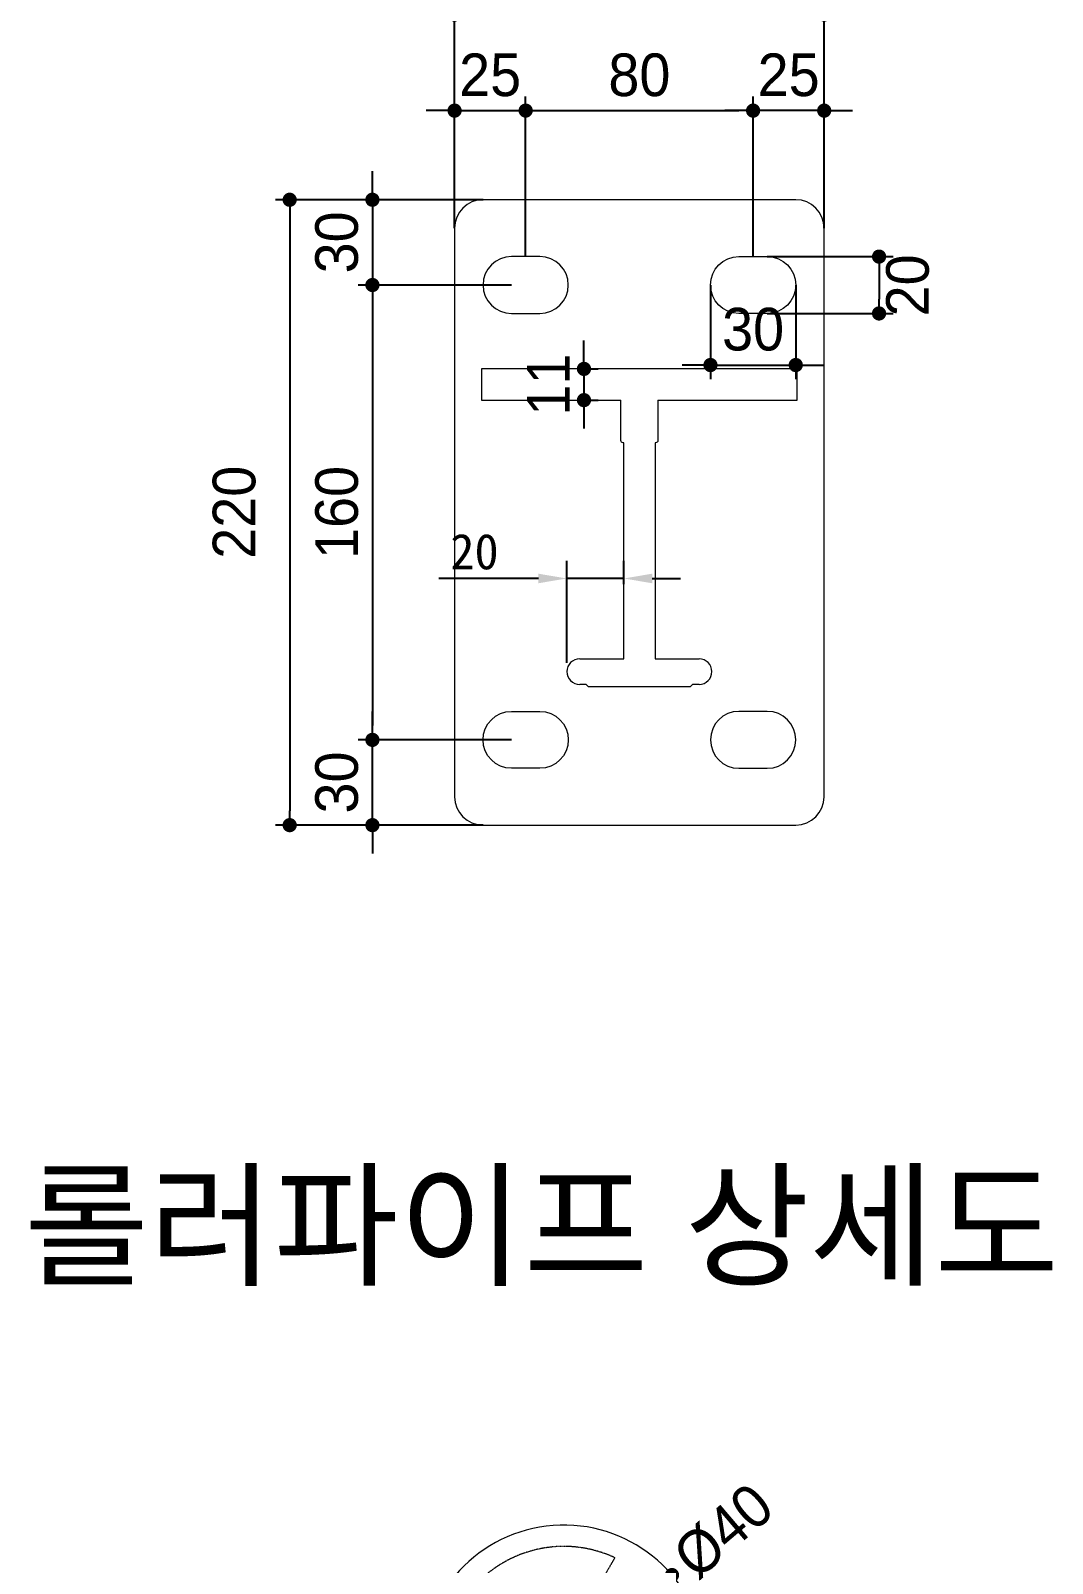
# Model space of a CAD drawing. Header units: millimetres. Extents: x 173610 to 224070, y -281283 to -269403.
# Drawn here: x 215365 to 216803, y -273694 to -271538 of the extents above; entities that cross this region are included whole.
import ezdxf

# ---------------------------------------------------------------- set-up
doc = ezdxf.new("R2010")
doc.units = ezdxf.units.MM
doc.linetypes.add('HIDDEN', pattern=[0.375, 0.25, -0.125])
for name, color, linetype in [('CS-DIML', 1, 'Continuous'), ('CX-BORD-LIN1', 4, 'Continuous'), ('CZ-TEX1', 6, 'Continuous'), ('DIML', 1, 'Continuous')]:
    doc.layers.add(name, color=color, linetype=linetype)
doc.styles.add('TB_BTXT', font='H2GTRE_1.TTF')
doc.styles.add('TEXT', font='Dotum_1.TTF')
doc.dimstyles.new('ISO-25', dxfattribs={"dimtxt": 2.5, "dimasz": 2.5, "dimexe": 1.25, "dimexo": 0.625, "dimtad": 1, "dimtxsty": 'Standard', "dimcen": 2.5, "dimadec": 0, "dimazin": 0, "dimtfac": 1, "dimtmove": 0, "dimatfit": 3, "dimfxl": 1, "dimarcsym": 0})
doc.dimstyles.new('사본 일반도면_0100', dxfattribs={"dimtxt": 600, "dimasz": 200, "dimexe": 200, "dimexo": 0, "dimgap": 100, "dimtad": 1, "dimdec": 0, "dimlfac": 0.5, "dimzin": 0, "dimdsep": 46, "dimlunit": 6, "dimtxsty": 'TEXT', "dimblk": 'DOT', "dimcen": 0.09, "dimclrd": 1, "dimclre": 1, "dimclrt": 7, "dimadec": 8, "dimazin": 0, "dimtfac": 1, "dimtdec": 0, "dimtix": 1, "dimtmove": 2, "dimatfit": 3, "dimldrblk": 'DOT', "dimfxl": 200, "dimfrac": 2, "dimtolj": 1, "dimtzin": 0, "dimarcsym": 0})

# ---------------------------------------------------------------- blocks, each defined once
blk = doc.blocks.new('_Dot')
at = {"layer": 'DIML', "color": 140, "linetype": 'Continuous'}
blk.add_line((0, 0), (-1, 0), dxfattribs=at)
at = {"layer": 'DIML', "color": 140, "linetype": 'Continuous', "const_width": 0.5}
blk.add_lwpolyline([(-0.25, 0, 1), (0.25, 0, 1)], format="xyb", close=True, dxfattribs=at)
blk = doc.blocks.new('*D248')
at = {"layer": 'CS-DIML', "color": 1, "lineweight": -2}
blk.add_line((215978.3, -273957.2), (216252.3, -273723.7), dxfattribs=at)
at = {"layer": 'Defpoints', "color": 0}
for p in [(216267.5, -273710.8), (215963.1, -273970.2)]:
    blk.add_point(p, dxfattribs=at)
at = {"layer": 'CS-DIML', "color": 1, "lineweight": -2, "xscale": 20, "yscale": 20, "zscale": 20}
for p, rotation in [((216267.5, -273710.8), 40.43850652374512), ((215963.1, -273970.2), 220.4385065237451)]:
    blk.add_blockref('_Dot', p, dxfattribs=dict(at, rotation=rotation))
at = {"layer": 'CS-DIML', "color": 140, "insert": (216340, -273649), "char_height": 60, "attachment_point": 5, "rotation": 40.4385, "style": 'TEXT'}
blk.add_mtext('\\A1;{\\fMS PGothic|b0|i0|c129|p34;%%C40}', dxfattribs=at)
blk = doc.blocks.new('*D226')
at = {"layer": 'CS-DIML', "color": 140, "lineweight": -2}
for p, q in [((216001.6, -271775.6), (215709.6, -271775.6)), ((215729.6, -271795.6), (215729.6, -272635.6)), ((216001.6, -272655.6), (215709.6, -272655.6))]:
    blk.add_line(p, q, dxfattribs=at)
at = {"layer": 'Defpoints', "color": 0}
for p in [(216001.6, -271775.6), (215729.6, -272655.6), (216001.6, -272655.6)]:
    blk.add_point(p, dxfattribs=at)
at = {"layer": 'CS-DIML', "color": 140, "lineweight": -2, "xscale": 20, "yscale": 20, "zscale": 20}
for p, rotation in [((215729.6, -271775.6), 90), ((215729.6, -272655.6), 270)]:
    blk.add_blockref('_Dot', p, dxfattribs=dict(at, rotation=rotation))
at = {"layer": 'CS-DIML', "color": 140, "insert": (215651.7, -272215.3), "char_height": 60, "attachment_point": 5, "rotation": 90, "style": 'TEXT'}
blk.add_mtext('\\A1;220', dxfattribs=at)
blk = doc.blocks.new('*D227')
at = {"layer": 'CS-DIML', "color": 140, "lineweight": -2}
for p, q in [((215961.6, -271815.6), (215961.6, -271495)), ((216481.6, -271815.6), (216481.6, -271495)), ((215981.6, -271515), (216461.6, -271515))]:
    blk.add_line(p, q, dxfattribs=at)
at = {"layer": 'Defpoints', "color": 0}
for p in [(216481.6, -271515), (215961.6, -271815.6), (216481.6, -271815.6)]:
    blk.add_point(p, dxfattribs=at)
at = {"layer": 'CS-DIML', "color": 140, "lineweight": -2, "xscale": 20, "yscale": 20, "zscale": 20, "rotation": 180}
blk.add_blockref('_Dot', (215961.6, -271515), dxfattribs=at)
at = {"layer": 'CS-DIML', "color": 140, "lineweight": -2, "xscale": 20, "yscale": 20, "zscale": 20}
blk.add_blockref('_Dot', (216481.6, -271515), dxfattribs=at)
at = {"layer": 'CS-DIML', "color": 140, "insert": (216221.6, -271465), "char_height": 60, "attachment_point": 5, "style": 'TEXT'}
blk.add_mtext('\\A1;130', dxfattribs=at)
blk = doc.blocks.new('*D228')
at = {"layer": 'CS-DIML', "color": 140, "lineweight": -2}
for p, q in [((215961.6, -271815.6), (215961.6, -271630.2)), ((216061.6, -271855.6), (216061.6, -271630.2)), ((215941.6, -271650.2), (215921.6, -271650.2)), ((215961.6, -271650.2), (216061.6, -271650.2)), ((216081.6, -271650.2), (216101.6, -271650.2))]:
    blk.add_line(p, q, dxfattribs=at)
at = {"layer": 'Defpoints', "color": 0}
for p in [(216061.6, -271650.2), (215961.6, -271815.6), (216061.6, -271855.6)]:
    blk.add_point(p, dxfattribs=at)
at = {"layer": 'CS-DIML', "color": 140, "lineweight": -2, "xscale": 20, "yscale": 20, "zscale": 20}
blk.add_blockref('_Dot', (215961.6, -271650.2), dxfattribs=at)
at = {"layer": 'CS-DIML', "color": 140, "lineweight": -2, "xscale": 20, "yscale": 20, "zscale": 20, "rotation": 180}
blk.add_blockref('_Dot', (216061.6, -271650.2), dxfattribs=at)
at = {"layer": 'CS-DIML', "color": 140, "insert": (216011.6, -271600.2), "char_height": 60, "attachment_point": 5, "style": 'TEXT'}
blk.add_mtext('\\A1;25', dxfattribs=at)
blk = doc.blocks.new('*D229')
at = {"layer": 'CS-DIML', "color": 140, "lineweight": -2}
for p, q in [((216061.6, -271855.6), (216061.6, -271630.2)), ((216381.6, -271855.6), (216381.6, -271630.2)), ((216081.6, -271650.2), (216361.6, -271650.2))]:
    blk.add_line(p, q, dxfattribs=at)
at = {"layer": 'Defpoints', "color": 0}
for p in [(216381.6, -271650.2), (216061.6, -271855.6), (216381.6, -271855.6)]:
    blk.add_point(p, dxfattribs=at)
at = {"layer": 'CS-DIML', "color": 140, "lineweight": -2, "xscale": 20, "yscale": 20, "zscale": 20, "rotation": 180}
blk.add_blockref('_Dot', (216061.6, -271650.2), dxfattribs=at)
at = {"layer": 'CS-DIML', "color": 140, "lineweight": -2, "xscale": 20, "yscale": 20, "zscale": 20}
blk.add_blockref('_Dot', (216381.6, -271650.2), dxfattribs=at)
at = {"layer": 'CS-DIML', "color": 140, "insert": (216221.6, -271600.2), "char_height": 60, "attachment_point": 5, "style": 'TEXT'}
blk.add_mtext('\\A1;80', dxfattribs=at)
blk = doc.blocks.new('*D230')
at = {"layer": 'CS-DIML', "color": 140, "lineweight": -2}
for p, q in [((216381.6, -271855.6), (216381.6, -271630.2)), ((216481.6, -271815.6), (216481.6, -271630.2)), ((216361.6, -271650.2), (216341.6, -271650.2)), ((216481.6, -271650.2), (216381.6, -271650.2)), ((216501.6, -271650.2), (216521.6, -271650.2))]:
    blk.add_line(p, q, dxfattribs=at)
at = {"layer": 'Defpoints', "color": 0}
for p in [(216381.6, -271650.2), (216481.6, -271815.6), (216381.6, -271855.6)]:
    blk.add_point(p, dxfattribs=at)
at = {"layer": 'CS-DIML', "color": 140, "lineweight": -2, "xscale": 20, "yscale": 20, "zscale": 20}
blk.add_blockref('_Dot', (216381.6, -271650.2), dxfattribs=at)
at = {"layer": 'CS-DIML', "color": 140, "lineweight": -2, "xscale": 20, "yscale": 20, "zscale": 20, "rotation": 180}
blk.add_blockref('_Dot', (216481.6, -271650.2), dxfattribs=at)
at = {"layer": 'CS-DIML', "color": 140, "insert": (216431.6, -271600.2), "char_height": 60, "attachment_point": 5, "style": 'TEXT'}
blk.add_mtext('\\A1;25', dxfattribs=at)
blk = doc.blocks.new('*D231')
at = {"layer": 'CS-DIML', "color": 140, "lineweight": -2}
for p, q in [((215846, -271755.6), (215846, -271735.6)), ((216001.6, -271775.6), (215826, -271775.6)), ((215846, -271775.6), (215846, -271895.6)), ((216041.6, -271895.6), (215826, -271895.6)), ((215846, -271915.6), (215846, -271935.6))]:
    blk.add_line(p, q, dxfattribs=at)
at = {"layer": 'Defpoints', "color": 0}
for p in [(216001.6, -271775.6), (215846, -271895.6), (216041.6, -271895.6)]:
    blk.add_point(p, dxfattribs=at)
at = {"layer": 'CS-DIML', "color": 140, "lineweight": -2, "xscale": 20, "yscale": 20, "zscale": 20}
for p, rotation in [((215846, -271775.6), 270), ((215846, -271895.6), 90)]:
    blk.add_blockref('_Dot', p, dxfattribs=dict(at, rotation=rotation))
at = {"layer": 'CS-DIML', "color": 140, "insert": (215796, -271835.6), "char_height": 60, "attachment_point": 5, "rotation": 90, "style": 'TEXT'}
blk.add_mtext('\\A1;30', dxfattribs=at)
blk = doc.blocks.new('*D232')
at = {"layer": 'CS-DIML', "color": 140, "lineweight": -2}
for p, q in [((216041.6, -271895.6), (215826, -271895.6)), ((215846, -271915.6), (215846, -272515.6)), ((216041.6, -272535.6), (215826, -272535.6))]:
    blk.add_line(p, q, dxfattribs=at)
at = {"layer": 'Defpoints', "color": 0}
for p in [(216041.6, -271895.6), (215846, -272535.6), (216041.6, -272535.6)]:
    blk.add_point(p, dxfattribs=at)
at = {"layer": 'CS-DIML', "color": 140, "lineweight": -2, "xscale": 20, "yscale": 20, "zscale": 20}
for p, rotation in [((215846, -271895.6), 90), ((215846, -272535.6), 270)]:
    blk.add_blockref('_Dot', p, dxfattribs=dict(at, rotation=rotation))
at = {"layer": 'CS-DIML', "color": 140, "insert": (215796, -272215.6), "char_height": 60, "attachment_point": 5, "rotation": 90, "style": 'TEXT'}
blk.add_mtext('\\A1;160', dxfattribs=at)
blk = doc.blocks.new('*D233')
at = {"layer": 'CS-DIML', "color": 140, "lineweight": -2}
for p, q in [((215846, -272515.6), (215846, -272495.6)), ((216041.6, -272535.6), (215826, -272535.6)), ((215846, -272655.6), (215846, -272535.6)), ((216001.6, -272655.6), (215826, -272655.6)), ((215846, -272675.6), (215846, -272695.6))]:
    blk.add_line(p, q, dxfattribs=at)
at = {"layer": 'Defpoints', "color": 0}
for p in [(215846, -272535.6), (216041.6, -272535.6), (216001.6, -272655.6)]:
    blk.add_point(p, dxfattribs=at)
at = {"layer": 'CS-DIML', "color": 140, "lineweight": -2, "xscale": 20, "yscale": 20, "zscale": 20}
for p, rotation in [((215846, -272535.6), 270), ((215846, -272655.6), 90)]:
    blk.add_blockref('_Dot', p, dxfattribs=dict(at, rotation=rotation))
at = {"layer": 'CS-DIML', "color": 140, "insert": (215796, -272595.6), "char_height": 60, "attachment_point": 5, "rotation": 90, "style": 'TEXT'}
blk.add_mtext('\\A1;30', dxfattribs=at)
blk = doc.blocks.new('*D234')
at = {"layer": 'CS-DIML', "color": 140, "lineweight": -2}
for p, q in [((216401.6, -271855.6), (216578.8, -271855.6)), ((216558.8, -271875.6), (216558.8, -271915.6)), ((216401.6, -271935.6), (216578.8, -271935.6))]:
    blk.add_line(p, q, dxfattribs=at)
at = {"layer": 'Defpoints', "color": 0}
for p in [(216401.6, -271855.6), (216401.6, -271935.6), (216558.8, -271935.6)]:
    blk.add_point(p, dxfattribs=at)
at = {"layer": 'CS-DIML', "color": 140, "lineweight": -2, "xscale": 20, "yscale": 20, "zscale": 20}
for p, rotation in [((216558.8, -271855.6), 90), ((216558.8, -271935.6), 270)]:
    blk.add_blockref('_Dot', p, dxfattribs=dict(at, rotation=rotation))
at = {"layer": 'CS-DIML', "color": 140, "insert": (216599.2, -271896.1), "char_height": 60, "attachment_point": 5, "rotation": 90, "style": 'TEXT'}
blk.add_mtext('\\A1;20', dxfattribs=at)
blk = doc.blocks.new('*D235')
at = {"layer": 'CS-DIML', "color": 140, "lineweight": -2}
for p, q in [((216321.6, -271895.6), (216321.6, -272028.2)), ((216441.6, -271895.6), (216441.6, -272028.2)), ((216301.6, -272008.2), (216281.6, -272008.2)), ((216321.6, -272008.2), (216441.6, -272008.2)), ((216461.6, -272008.2), (216481.6, -272008.2))]:
    blk.add_line(p, q, dxfattribs=at)
at = {"layer": 'Defpoints', "color": 0}
for p in [(216321.6, -271895.6), (216441.6, -271895.6), (216441.6, -272008.2)]:
    blk.add_point(p, dxfattribs=at)
at = {"layer": 'CS-DIML', "color": 140, "lineweight": -2, "xscale": 20, "yscale": 20, "zscale": 20}
blk.add_blockref('_Dot', (216321.6, -272008.2), dxfattribs=at)
at = {"layer": 'CS-DIML', "color": 140, "lineweight": -2, "xscale": 20, "yscale": 20, "zscale": 20, "rotation": 180}
blk.add_blockref('_Dot', (216441.6, -272008.2), dxfattribs=at)
at = {"layer": 'CS-DIML', "color": 140, "insert": (216381.6, -271958.1), "char_height": 60, "attachment_point": 5, "style": 'TEXT'}
blk.add_mtext('\\A1;30', dxfattribs=at)
blk = doc.blocks.new('*D236')
at = {"color": 1, "lineweight": -2}
for p, q in [((216119.6, -272427.1), (216119.6, -272283.5)), ((216199.6, -272316.7), (216199.6, -272283.5)), ((216079.6, -272308.5), (215939.6, -272308.5)), ((216199.6, -272308.5), (216119.6, -272308.5)), ((216239.6, -272308.5), (216279.6, -272308.5))]:
    blk.add_line(p, q, dxfattribs=at)
at = {"color": 1}
for points in [[(216079.6, -272301.8), (216079.6, -272315.2), (216119.6, -272308.5)], [(216239.6, -272301.8), (216239.6, -272315.2), (216199.6, -272308.5)]]:
    blk.add_solid(points, dxfattribs=at)
at = {"layer": 'Defpoints', "color": 0}
for p in [(216119.6, -272308.5), (216199.6, -272329.2), (216119.6, -272439.6)]:
    blk.add_point(p, dxfattribs=at)
at = {"color": 2, "insert": (215989.6, -272271), "char_height": 50, "attachment_point": 5}
blk.add_mtext('20', dxfattribs=at)
blk = doc.blocks.new('*D245')
at = {"layer": 'CS-DIML', "color": 140, "lineweight": -2}
for p, q in [((216143.6, -271993.6), (216143.6, -271973.6)), ((216139.2, -272013.6), (216163.6, -272013.6)), ((216143.6, -272013.6), (216143.6, -272057.6)), ((216139.2, -272057.6), (216163.6, -272057.6)), ((216143.6, -272077.6), (216143.6, -272097.6))]:
    blk.add_line(p, q, dxfattribs=at)
at = {"layer": 'Defpoints', "color": 0}
for p in [(216139.2, -272013.6), (216139.2, -272057.6), (216143.6, -272057.6)]:
    blk.add_point(p, dxfattribs=at)
at = {"layer": 'CS-DIML', "color": 140, "lineweight": -2, "xscale": 20, "yscale": 20, "zscale": 20}
for p, rotation in [((216143.6, -272013.6), 270), ((216143.6, -272057.6), 90)]:
    blk.add_blockref('_Dot', p, dxfattribs=dict(at, rotation=rotation))
at = {"layer": 'CS-DIML', "color": 140, "insert": (216093.6, -272035.6), "char_height": 60, "attachment_point": 5, "rotation": 90, "style": 'TEXT'}
blk.add_mtext('\\A1;11', dxfattribs=at)

msp = doc.modelspace()

# ---------------------------------------------------------------- linework, layer by layer
at = {"color": 2, "linetype": 'HIDDEN', "lineweight": 0}
msp.add_lwpolyline([(215945.9584, -273825.4838, -0.519878542), (216186.9735, -273686.3337), (216141.5956, -273764.9306, 0.457762671), (216036.7142, -273825.4838), (215945.9584, -273825.4838)], format="xyb", dxfattribs=at)
at = {"color": 2, "lineweight": 0}
msp.add_arc((216115.2954, -273840.4838), 200, 8.6269266, 351.3730734, dxfattribs=at)
at = {"layer": 'CX-BORD-LIN1', "color": 0, "lineweight": 0}
for p, q in [((216137.586, -272421.5666), (216199.586, -272421.5666)), ((216243.586, -272421.5666), (216305.586, -272421.5666)), ((216146.7576, -272457.5666), (216137.586, -272457.5666)), ((216149.586, -272460.395), (216146.7576, -272457.5666)), ((216149.586, -272460.395), (216293.586, -272460.395)), ((216296.4144, -272457.5666), (216293.586, -272460.395)), ((216305.586, -272457.5666), (216296.4144, -272457.5666))]:
    msp.add_line(p, q, dxfattribs=at)
for points in [[(216441.586, -271775.5666), (216001.586, -271775.5666, 0.414213562), (215961.586, -271815.5666), (215961.586, -272615.5666, 0.414213562), (216001.586, -272655.5666), (216441.586, -272655.5666, 0.414213562), (216481.586, -272615.5666), (216481.586, -271815.5666, 0.414213562)], [(216041.586, -271855.5666, 1), (216041.586, -271935.5666), (216081.586, -271935.5666, 1), (216081.586, -271855.5666)], [(216401.586, -271855.5666, -1), (216401.586, -271935.5666), (216361.586, -271935.5666, -1), (216361.586, -271855.5666)], [(216041.586, -272575.5666, -1), (216041.586, -272495.5666), (216081.586, -272495.5666, -1), (216081.586, -272575.5666)], [(216401.586, -272575.5666, 1), (216401.586, -272495.5666), (216361.586, -272495.5666, 1), (216361.586, -272575.5666)]]:
    msp.add_lwpolyline(points, format="xyb", close=True, dxfattribs=at)
msp.add_lwpolyline([(216247.586, -272057.5666), (216443.586, -272057.5666), (216443.586, -272013.5666), (215999.586, -272013.5666), (215999.586, -272057.5666), (216195.586, -272057.5666)], dxfattribs=at)
for points in [[(216199.586, -272421.5666), (216199.586, -272117.5666), (216198.786, -272117.5666, -0.414213562), (216195.586, -272114.3666), (216195.586, -272057.5666)], [(216247.586, -272057.5666), (216247.586, -272114.3666, -0.414213562), (216244.386, -272117.5666), (216243.586, -272117.5666), (216243.586, -272421.5666)]]:
    msp.add_lwpolyline(points, format="xyb", dxfattribs=at)
for centre, start, end in [((216137.586, -272439.5666), 90, 270), ((216305.586, -272439.5666), 270, 90)]:
    msp.add_arc(centre, 18, start, end, dxfattribs=at)

# ---------------------------------------------------------------- texts
at = {"layer": 'CZ-TEX1', "style": 'TB_BTXT'}
msp.add_text('롤러파이프 상세도', height=140, dxfattribs=at).set_placement((215355.8012, -273288.7889))

# ---------------------------------------------------------------- dimensions: what is measured, and where the dimension line sits
dim = msp.add_linear_dim(base=(216119.586, -272308.5033), p1=(216199.586, -272329.2072), p2=(216119.586, -272439.5666), dimstyle='ISO-25', override={"dimscale": 20, "dimasz": 2, "dimtoh": 1, "dimlfac": 0.25, "dimclrd": 1, "dimclre": 1, "dimclrt": 2, "dimfxl": 1.25, "dimarcsym": 2})
dim.commit()
dim.dimension.update_dxf_attribs({"geometry": '*D236', "text_midpoint": (215989.586, -272271.0033)})
at = {"layer": 'CS-DIML'}
for base, p1, p2, picture, middle in [((216481.586, -271515.0054), (215961.586, -271815.5666), (216481.586, -271815.5666), '*D227', (216221.586, -271464.9647)), ((216061.586, -271650.2282), (215961.586, -271815.5666), (216061.586, -271855.5666), '*D228', (216011.586, -271600.1875)), ((216381.586, -271650.2282), (216061.586, -271855.5666), (216381.586, -271855.5666), '*D229', (216221.586, -271600.1875)), ((216441.586, -272008.1568), (216321.586, -271895.5666), (216441.586, -271895.5666), '*D235', (216381.586, -271958.1161))]:
    dim = msp.add_linear_dim(base=base, p1=p1, p2=p2, dimstyle='사본 일반도면_0100', override={"dimscale": 0.1, "dimgap": 200, "dimlfac": 0.25, "dimclrd": 140, "dimclre": 140, "dimclrt": 140}, dxfattribs=at)
    dim.commit()
    dim.dimension.update_dxf_attribs({"geometry": picture, "text_midpoint": middle})
for base, p1, p2, angle, picture, middle in [((216381.586, -271650.2282), (216481.586, -271815.5666), (216381.586, -271855.5666), 180, '*D230', (216431.586, -271600.1875)), ((215846.0252, -271895.5666), (216001.586, -271775.5666), (216041.586, -271895.5666), 90, '*D231', (215795.9845, -271835.5666)), ((215846.0252, -272535.5666), (216041.586, -271895.5666), (216041.586, -272535.5666), 90, '*D232', (215795.9845, -272215.5666)), ((216143.5594, -272057.5666), (216139.1868, -272013.5666), (216139.1868, -272057.5666), 90, '*D245', (216093.5594, -272035.5666)), ((215846.0252, -272535.5666), (216001.586, -272655.5666), (216041.586, -272535.5666), 270, '*D233', (215795.9845, -272595.5666))]:
    dim = msp.add_linear_dim(base=base, p1=p1, p2=p2, angle=angle, dimstyle='사본 일반도면_0100', override={"dimscale": 0.1, "dimgap": 200, "dimlfac": 0.25, "dimclrd": 140, "dimclre": 140, "dimclrt": 140}, dxfattribs=at)
    dim.commit()
    dim.dimension.update_dxf_attribs({"geometry": picture, "text_midpoint": middle})
for base, p1, p2, picture, middle in [((215729.58, -272655.5666), (216001.586, -271775.5666), (216001.586, -272655.5666), '*D226', (215651.6937, -272215.275)), ((216558.8002, -271935.5666), (216401.586, -271855.5666), (216401.586, -271935.5666), '*D234', (216599.2155, -271896.1477))]:
    dim = msp.add_linear_dim(base=base, p1=p1, p2=p2, angle=90, dimstyle='사본 일반도면_0100', override={"dimscale": 0.1, "dimgap": 200, "dimlfac": 0.25, "dimclrd": 140, "dimclre": 140, "dimclrt": 140}, dxfattribs=at)
    dim.commit()
    dim.dimension.update_dxf_attribs({"geometry": picture, "text_midpoint": middle, "dimtype": 160})
dim = msp.add_diameter_dim_2p(p1=(215963.0749, -273970.2102), p2=(216267.5159, -273710.7575), text='{\\fMS PGothic|b0|i0|c129|p34;%%C40}', dimstyle='사본 일반도면_0100', override={"dimscale": 0.1, "dimgap": 200, "dimlfac": 0.2, "dimclrt": 140}, dxfattribs=at)
dim.commit()
dim.dimension.update_dxf_attribs({"geometry": '*D248', "text_midpoint": (216339.9656, -273649.0139), "dimtype": 163})

doc.saveas('drawing.dxf')
